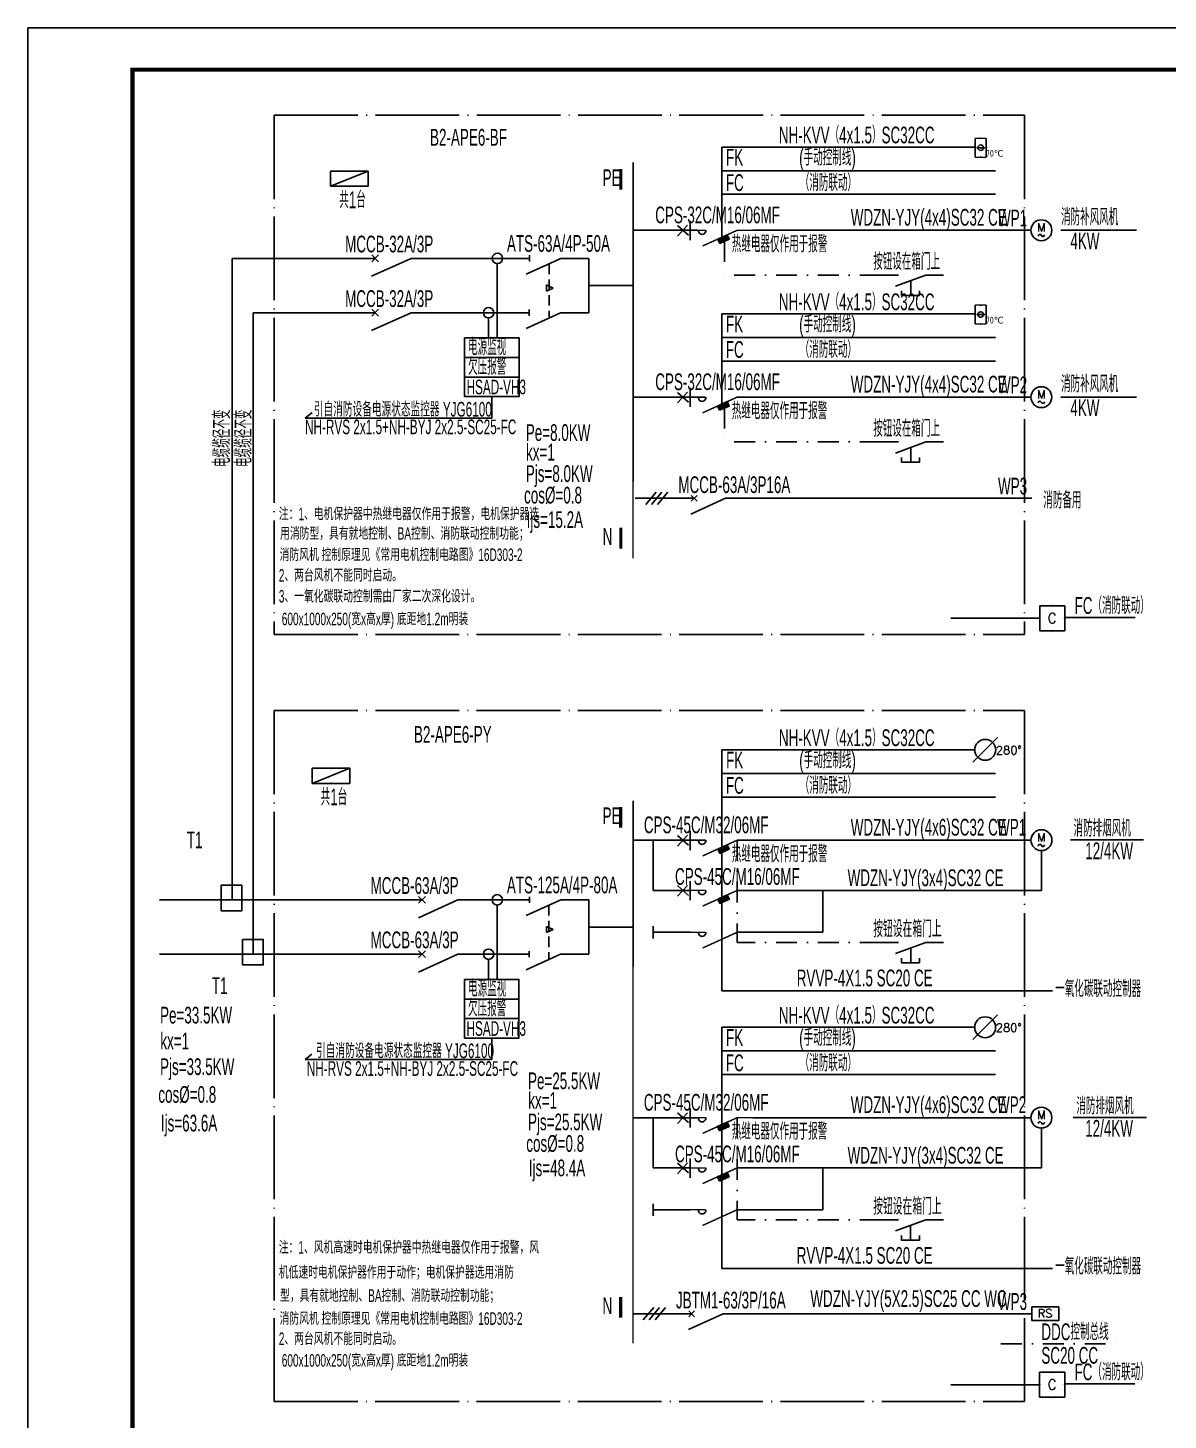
# Model space of a CAD drawing. Extents: x 776418 to 2076422, y -1170708 to 498544.
# Drawn here: x 908431 to 935673, y -396304 to -363032 of the extents above; entities that cross this region are included whole.
import ezdxf
from ezdxf.enums import TextEntityAlignment as Align

# ---------------------------------------------------------------- set-up
doc = ezdxf.new("R2010")
doc.units = 0
doc.header["$LTSCALE"] = 1000
doc.header["$MEASUREMENT"] = 0
for name, pattern in [('CONTINOUS', [0]), ('DASHDOT', [1, 0.5, -0.25, 0, -0.25]), ('DOTE', [2.42, 2, -0.2, 0.02, -0.2]), ('HIDDEN', [0.375, 0.25, -0.125])]:
    doc.linetypes.add(name, pattern=pattern)
doc.layers.get('0').update_dxf_attribs({"linetype": 'CONTINUOUS'})
for name, color, linetype in [('D-TEXT', 7, 'CONTINUOUS'), ('DIM-动力', 3, 'CONTINUOUS'), ('DQ', 255, 'CONTINOUS'), ('EL-SYSTEM', 1, 'CONTINUOUS'), ('ELEMENT', 3, 'CONTINUOUS'), ('EQUIP-动力', 3, 'CONTINUOUS'), ('EQUIP-消防', 80, 'CONTINUOUS'), ('EQUIP-箱柜', 3, 'CONTINUOUS'), ('TEL_TITLE', 7, 'CONTINUOUS'), ('WIRE', 4, 'CONTINUOUS'), ('WIRE-动力', 2, 'CONTINUOUS'), ('WIRE-照明', 1, 'CONTINUOUS'), ('WIRE-系统', 4, 'CONTINUOUS'), ('WIRE-通讯', 4, 'CONTINUOUS')]:
    doc.layers.add(name, color=color, linetype=linetype)
doc.styles.add('_HZTXT', font='txt.shx', dxfattribs={"width": 0.8, "bigfont": 'HZTXT.shx'})
doc.styles.add('_JD', font='ros.shx', dxfattribs={"width": 0.8, "bigfont": 'JD.shx'})
doc.styles.add('_TCH_LABEL', font='COMPLEX', dxfattribs={"bigfont": 'GBCBIG'})
doc.styles.add('_TEL_DIM', font='SIMPLEX', dxfattribs={"width": 0.7, "height": 3.5, "bigfont": 'HZTXT'})
doc.styles.add('DIM_FONT', font='SIMPLEX', dxfattribs={"width": 0.7, "bigfont": 'GBCBIG'})
doc.styles.get("Standard").update_dxf_attribs({"font": 'gbenor.shx', "bigfont": 'gbcbig.shx'})

# ---------------------------------------------------------------- blocks, each defined once
blk = doc.blocks.new('M_M8')
for p, q in [((-0.25, -0.2), (0, -0.75)), ((0.05, -0.25), (-0.05, -0.25))]:
    blk.add_line(p, q)
for points in [[(0, 0), (0, -0.25)], [(0, -0.75), (0, -1)]]:
    blk.add_lwpolyline(points)
at = {"style": 'DIM_FONT', "width": 0.8, "flags": 9}
blk.add_attdef('S', (0.25, -0.5), '', height=0.2, dxfattribs=at)
blk = doc.blocks.new('M_M7')
for p, q in [((-0.25, -0.2), (0, -0.75)), ((-0.047, -0.297), (0.047, -0.203)), ((-0.047, -0.203), (0.047, -0.297))]:
    blk.add_line(p, q)
for points in [[(0, 0), (0, -0.25)], [(0, -0.75), (0, -1)]]:
    blk.add_lwpolyline(points)
at = {"width": 0.8, "flags": 9}
blk.add_attdef('S', (0.25, -0.5), '', height=0.2, dxfattribs=at)
blk = doc.blocks.new('$equip_U$00000105(JDQINJING)')
for p, q in [((0.5, 1), (-0.5, 1)), ((-0.5, 1), (-0.5, 0)), ((0.5, 0), (0.5, 1)), ((-0.5, 0), (0.5, 0))]:
    blk.add_line(p, q)
for p in [(0, 1), (-0.5, 0.5), (0, 0), (0.5, 0.5)]:
    blk.add_point(p)
at = {"color": 7, "style": '_TEL_DIM'}
blk.add_attdef('$TEXT$', text='', height=0.4, dxfattribs=at).set_placement((-0.002, 0.507), align=Align.MIDDLE_CENTER)
at = {"color": 7, "style": '_TEL_DIM', "flags": 1}
blk.add_attdef('A', text='', height=0.00002, dxfattribs=at).set_placement((0, 0), align=Align.MIDDLE_CENTER)
blk = doc.blocks.new('$equip$00001416')
for p, q in [((0.75, 0.6), (-0.75, 0.6)), ((-0.75, 0), (0.75, 0.6)), ((-0.75, 0.6), (-0.75, 0)), ((0.75, 0), (0.75, 0.6)), ((-0.75, 0), (0.75, 0))]:
    blk.add_line(p, q)
for p in [(0, 0.6), (-0.75, 0.3), (0, 0), (0.75, 0.3)]:
    blk.add_point(p)
at = {"style": '_TCH_LABEL', "flags": 9}
blk.add_attdef('A', (0, 0), '', height=0.00002, dxfattribs=at)
blk = doc.blocks.new('$element$00000577')
at = {"const_width": 0.0233}
for points in [[(0, 0), (0, -0.25)], [(-0.25, -0.2), (0, -0.75), (0, -1)]]:
    blk.add_lwpolyline(points, dxfattribs=at)
blk.add_arc((-0.008, -0.192), 0.0589, 81.8699, 278.1301)
at = {"flags": 9}
blk.add_attdef('S', (0, 0), '', height=0.00000667, dxfattribs=at)
blk = doc.blocks.new('$element$00000544')
for points in [[(0, 0), (0, -0.283)], [(-0.25, -0.333), (-0.324, -0.333), (-0.324, -0.617), (-0.25, -0.617)], [(0, -1), (0, -0.721), (-0.176, -0.235)], [(-0.324, -0.478), (-0.087, -0.478)]]:
    blk.add_lwpolyline(points)
at = {"flags": 9}
blk.add_attdef('S', (0, 0), '', height=0.00000667, dxfattribs=at)
blk = doc.blocks.new('$equip$00001811')
blk.add_circle((0, 0), 0.5)
for centre, radius, start, end in [((-0.073, -0.273), 0.0768, 17.22719, 184.21643), ((0.073, -0.227), 0.0769, 197.25914, 5.11794)]:
    blk.add_arc(centre, radius, start, end)
at = {"color": 7, "style": '_TEL_DIM'}
blk.add_attdef('$TEXT$', text='', height=0.4, dxfattribs=at).set_placement((0.001, 0.137), align=Align.MIDDLE_CENTER)
at = {"color": 7, "style": '_TEL_DIM', "flags": 1}
blk.add_attdef('A', text='', height=0.00002, dxfattribs=at).set_placement((0, 0), align=Align.MIDDLE_CENTER)
blk = doc.blocks.new('$equip$00001817')
blk.add_line((-0.589, -0.589), (0.589, 0.589))
blk.add_circle((0, 0), 0.5)
at = {"color": 7, "style": '_TEL_DIM', "flags": 1}
blk.add_attdef('A', text='', height=0.00002, dxfattribs=at).set_placement((0, 0), align=Align.MIDDLE_CENTER)
at = {"color": 7, "style": '_TEL_DIM'}
blk.add_attdef('$TEXT$', text='', height=0.4, dxfattribs=at).set_placement((1.361, -0.018), align=Align.MIDDLE_CENTER)
blk = doc.blocks.new('$equip$00002460')
for p, q in [((0.65, 0.65), (-0.65, 0.65)), ((-0.65, 0.65), (-0.65, 0)), ((-0.65, 0), (0.65, 0)), ((0.65, 0), (0.65, 0.65))]:
    blk.add_line(p, q)
at = {"const_width": 0.04}
blk.add_lwpolyline([(-0.65, 0.65), (-0.65, 0), (0.65, 0), (0.65, 0.65), (-0.65, 0.65), (-0.65, 0)], dxfattribs=at)
for p in [(-0.65, 0.325), (0, 0.65), (0.65, 0.325), (0, 0)]:
    blk.add_point(p)
at = {"color": 7, "style": '_TEL_DIM'}
blk.add_attdef('$TEXT$', text='', height=0.4, dxfattribs=at).set_placement((-0.014, 0.343), align=Align.MIDDLE_CENTER)
at = {"color": 7, "style": '_TEL_DIM', "flags": 1}
blk.add_attdef('A', text='', height=0.00002, dxfattribs=at).set_placement((0, 0), align=Align.MIDDLE_CENTER)
blk = doc.blocks.new('$equip$00002402')
at = {"lineweight": 20}
for p, q in [((0.322, 0.558), (-0.328, 0.558)), ((-0.328, -0.558), (0.322, -0.558))]:
    blk.add_line(p, q, dxfattribs=at)
for p, q in [((-0.328, -0.558), (-0.328, 0.558)), ((-0.242, 0), (0, 0)), ((0, 0), (0.242, 0)), ((0.322, 0.558), (0.322, -0.558))]:
    blk.add_line(p, q)
at = {"const_width": 0.04}
for points in [[(-0.328, -0.558), (-0.328, 0.558)], [(-0.328, 0.558), (0.322, 0.558), (0.322, -0.558), (-0.328, -0.558), (-0.328, 0.558), (0.322, 0.558)]]:
    blk.add_lwpolyline(points, dxfattribs=at)
blk.add_circle((-0.003, 0), 0.164)
for p in [(-0.328, 0), (-0.003, 0.558), (0.322, 0), (-0.003, -0.558)]:
    blk.add_point(p)
at = {"color": 7, "style": '_TEL_DIM', "flags": 1}
blk.add_attdef('A', text='', height=0.00002, dxfattribs=at).set_placement((0, 0), align=Align.MIDDLE_CENTER)
at = {"color": 7}
blk.add_attdef('$TEXT$', text='', height=0.4, dxfattribs=at).set_placement((0.832, -0.336), align=Align.MIDDLE_CENTER)
blk = doc.blocks.new('A$C00115E70')
at = {"layer": 'WIRE-通讯', "ltscale": 0.001}
blk.add_lwpolyline([(-84100, 59400), (0, 59400), (0, 0), (-84100, 0)], close=True, dxfattribs=at)

msp = doc.modelspace()

# ---------------------------------------------------------------- hatches: boundary and pattern name
h = msp.add_hatch()
h.set_pattern_fill('ANSI31', color=256, scale=10, style=0)
h.set_pattern_definition([(45, (724168.2198, -398660.9214), (-0.707106781, 0.707106781), [])])
h.paths.add_polyline_path([(925186, -368081), (925139, -367978), (924912, -368081), (924959, -368184)])
h = msp.add_hatch()
h.set_pattern_fill('ANSI31', color=256, scale=10, style=0)
h.set_pattern_definition([(45, (724167.6259, -402648.3517), (-0.707106781, 0.707106781), [])])
h.paths.add_polyline_path([(925185, -372069), (925138, -371965), (924911, -372069), (924958, -372172)])
h = msp.add_hatch()
h.set_pattern_fill('ANSI31', color=256, scale=10, style=0)
h.set_pattern_definition([(45, (724168.3473, -413237.031), (-0.707106781, 0.707106781), [])])
h.paths.add_polyline_path([(925186, -382657), (925139, -382554), (924912, -382657), (924959, -382760)])
h = msp.add_hatch()
h.set_pattern_fill('ANSI31', color=256, scale=10, style=0)
h.set_pattern_definition([(45, (724168.3473, -414437.031), (-0.707106781, 0.707106781), [])])
h.paths.add_polyline_path([(925186, -383857), (925139, -383754), (924912, -383857), (924959, -383960)])
h = msp.add_hatch()
h.set_pattern_fill('ANSI31', color=256, scale=10, style=0)
h.set_pattern_definition([(45, (724167.4184, -419867.6136), (-0.707106781, 0.707106781), [])])
h.paths.add_polyline_path([(925185, -389288), (925138, -389185), (924911, -389288), (924958, -389391)])
h = msp.add_hatch()
h.set_pattern_fill('ANSI31', color=256, scale=10, style=0)
h.set_pattern_definition([(45, (724167.4184, -421067.6136), (-0.707106781, 0.707106781), [])])
h.paths.add_polyline_path([(925185, -390488), (925138, -390385), (924911, -390488), (924958, -390591)])

# ---------------------------------------------------------------- linework, layer by layer
at = {"linetype": 'DOTE'}
for p, q in [((914315, -365122, 0), (914313, -377526, 0)), ((914315, -365122, 0), (932244, -365122, 0)), ((932244, -365122, 0), (932244, -377526, 0)), ((914313, -377526, 0), (932244, -377526, 0)), ((914313, -379347, 0), (914312, -395860, 0)), ((914313, -379347, 0), (932243, -379347, 0)), ((932243, -379347, 0), (932243, -395860, 0)), ((914312, -395860, 0), (932243, -395860, 0))]:
    msp.add_line(p, q, dxfattribs=at)
for p, q in [((924194, -367751, 0), (923952, -368009, 0)), ((923953, -367755, 0), (924218, -367988, 0)), ((924193, -371739, 0), (923952, -371996, 0)), ((923952, -371742, 0), (924217, -371975, 0)), ((932604, -377142, 0), (930482, -377142, 0)), ((924194, -382327, 0), (923952, -382585, 0)), ((923953, -382331, 0), (924218, -382564, 0)), ((924194, -383527, 0), (923952, -383785, 0)), ((923953, -383531, 0), (924218, -383764, 0)), ((924193, -388958, 0), (923951, -389215, 0)), ((923952, -388961, 0), (924217, -389195, 0)), ((924193, -390158, 0), (923951, -390415, 0)), ((923952, -390161, 0), (924217, -390395, 0)), ((932604, -395458, 0), (930481, -395458, 0))]:
    msp.add_line(p, q)
at = {"linetype": 'DASHDOT'}
for p, q in [((925072, -368122, 0), (925072, -368940, 0)), ((928805, -368940, 0), (925072, -368940, 0)), ((925072, -372110, 0), (925072, -372928, 0)), ((928805, -372928, 0), (925072, -372928, 0)), ((925378, -382435, 0), (925378, -384888, 0)), ((928805, -384888, 0), (925378, -384888, 0)), ((928805, -384888, 0), (925378, -384888, 0)), ((925377, -389065, 0), (925377, -391519, 0)), ((928804, -391519, 0), (925377, -391519, 0)), ((928804, -391519, 0), (925377, -391519, 0))]:
    msp.add_line(p, q, dxfattribs=at)
at = {"linetype": 'Continuous', "const_width": 72.9, "elevation": 0}
for points in [[(922595, -366404), (922595, -366901)], [(922595, -374978), (922595, -375475)], [(922594, -381652), (922594, -382149)], [(922594, -393361), (922594, -393858)]]:
    msp.add_lwpolyline(points, dxfattribs=at)
at = {"elevation": 0}
for points in [[(924959, -368184), (925186, -368081), (925139, -367978), (924912, -368081)], [(924958, -372172), (925185, -372069), (925138, -371965), (924911, -372069)], [(924959, -382760), (925186, -382657), (925139, -382554), (924912, -382657)], [(924959, -383960), (925186, -383857), (925139, -383754), (924912, -383857)], [(924958, -389391), (925185, -389288), (925138, -389185), (924911, -389288)], [(924958, -390591), (925185, -390488), (925138, -390385), (924911, -390488)]]:
    msp.add_lwpolyline(points, close=True, dxfattribs=at)
at = {"layer": 'D-TEXT'}
for p, q in [((925014, -365880, 0), (925014, -366445, 0)), ((925014, -365880, 0), (931053, -365880, 0)), ((925014, -366445, 0), (931547, -366445, 0)), ((925014, -366445, 0), (925014, -368113, 0)), ((925014, -367009, 0), (931547, -367009, 0)), ((933112, -367869, 0), (934921, -367869, 0)), ((925014, -369868, 0), (925014, -370432, 0)), ((925014, -369868, 0), (931053, -369868, 0)), ((925014, -370432, 0), (931546, -370432, 0)), ((925014, -370432, 0), (925014, -372101, 0)), ((925014, -370997, 0), (931546, -370997, 0)), ((933111, -371857, 0), (934920, -371857, 0)), ((933204, -377121, 0), (934882, -377121, 0)), ((925014, -380285, 0), (931053, -380285, 0)), ((925014, -380285, 0), (925014, -386048, 0)), ((925014, -380850, 0), (931547, -380850, 0)), ((925014, -381414, 0), (931547, -381414, 0)), ((933340, -382437, 0), (935087, -382437, 0)), ((925014, -386048, 0), (932914, -386048, 0)), ((925013, -386916, 0), (931052, -386916, 0)), ((925013, -386916, 0), (925013, -392678, 0)), ((925013, -387480, 0), (931546, -387480, 0)), ((925013, -388045, 0), (931546, -388045, 0)), ((933406, -389074, 0), (935154, -389074, 0)), ((925013, -392678, 0), (932913, -392678, 0)), ((933204, -395437, 0), (934881, -395437, 0))]:
    msp.add_line(p, q, dxfattribs=at)
at = {"layer": 'D-TEXT', "elevation": 0}
for points in [[(911922, -382748, 0, 0, 0), (912859, -382748, 0, 0, 0), (913164, -383371, 80, 0, 0), (913296, -383640, 0, 0, 0)], [(912520, -386230, 0, 0, 0), (913457, -386230, 0, 0, 0), (913762, -385607, 80, 0, 0), (913894, -385337, 0, 0, 0)]]:
    msp.add_lwpolyline(points, format="xyseb", dxfattribs=at)
at = {"layer": 'DIM-动力', "ltscale": 0.001}
msp.add_lwpolyline([(908431, -422432), (992531, -422432), (992531, -363032), (908431, -363032)], close=True, dxfattribs=at)
at = {"layer": 'DQ'}
for p, q in [((919642, -368664, 0), (919642, -370442, 0)), ((919439, -370442, 0), (919439, -369963, 0)), ((919516, -371845, 0), (919516, -372359, 0)), ((915056, -372359, 0), (915220, -372224, 0)), ((919516, -372359, 0), (915056, -372359, 0)), ((919641, -383994, 0), (919641, -385772, 0)), ((919438, -385772, 0), (919438, -385293, 0)), ((919515, -387175, 0), (919515, -387689, 0)), ((915055, -387689, 0), (915219, -387555, 0)), ((919515, -387689, 0), (915055, -387689, 0))]:
    msp.add_line(p, q, dxfattribs=at)
at = {"layer": 'DQ', "elevation": 0}
for points in [[(918866, -370442), (920166, -370442), (920166, -370909), (918866, -370909)], [(918866, -370909), (920166, -370909), (920166, -371377), (918866, -371377)], [(918866, -371377), (920166, -371377), (920166, -371845), (918866, -371845)], [(918865, -385772), (920165, -385772), (920165, -386240), (918865, -386240)], [(918865, -386240), (920165, -386240), (920165, -386707), (918865, -386707)], [(918865, -386707), (920165, -386707), (920165, -387175), (918865, -387175)]]:
    msp.add_lwpolyline(points, close=True, dxfattribs=at)
at = {"layer": 'DQ'}
for centre in [(919648, -368540, 0), (919439, -369839, 0), (919647, -383870, 0), (919438, -385169, 0)]:
    msp.add_circle(centre, 124, dxfattribs=at)
at = {"layer": 'EL-SYSTEM', "elevation": 0}
for points in [[(913048, -383521), (913544, -383521), (913544, -384129), (913048, -384129)], [(913560, -384816), (914056, -384816), (914056, -385425), (913560, -385425)]]:
    msp.add_lwpolyline(points, close=True, dxfattribs=at)
at = {"layer": 'TEL_TITLE'}
msp.add_lwpolyline([(908431, -422432), (992531, -422432), (992531, -363032), (908431, -363032)], close=True, dxfattribs=at)
at = {"layer": 'TEL_TITLE', "const_width": 100}
msp.add_lwpolyline([(910931, -421432), (991531, -421432), (991531, -364032), (910931, -364032)], close=True, dxfattribs=at)
at = {"layer": 'WIRE', "color": 7, "linetype": 'DASHDOT', "elevation": 0}
msp.add_lwpolyline([(931679, -394479), (934608, -394479)], dxfattribs=at)
at = {"layer": 'WIRE-动力'}
for p, q in [((923441, -374128, 0), (923193, -374422, 0)), ((923581, -374128, 0), (923333, -374422, 0)), ((923721, -374128, 0), (923473, -374422, 0)), ((923383, -393614, 0), (923135, -393908, 0)), ((923523, -393614, 0), (923275, -393908, 0)), ((923663, -393614, 0), (923415, -393908, 0))]:
    msp.add_line(p, q, dxfattribs=at)
at = {"layer": 'WIRE-照明', "linetype": 'Continuous'}
for p, q in [((924253, -367644, 0), (924253, -368103, 0)), ((922891, -367869, 0), (924422, -367869, 0)), ((921836, -369190, 0), (922891, -369190, 0)), ((924252, -371632, 0), (924252, -372091, 0)), ((922890, -371857, 0), (924421, -371857, 0)), ((924253, -382220, 0), (924253, -382680, 0)), ((922891, -382445, 0), (924422, -382445, 0)), ((924253, -383420, 0), (924253, -383880, 0)), ((921835, -384520, 0), (922890, -384521, 0)), ((924252, -388851, 0), (924252, -389310, 0)), ((922890, -389076, 0), (924421, -389076, 0)), ((924252, -390051, 0), (924252, -390510, 0))]:
    msp.add_line(p, q, dxfattribs=at)
at = {"layer": 'WIRE-照明'}
for p, q in [((925753, -367869, 0), (932395, -367869, 0)), ((913314, -368540, 0), (913314, -383875, 0)), ((913314, -368540, 0), (916302, -368540, 0)), ((920331, -368540, 0), (917845, -368540, 0)), ((921540, -368540, 0), (921836, -368540, 0)), ((921836, -368540, 0), (921836, -369839, 0)), ((920821, -369176, 0), (920821, -369323, 0)), ((920821, -369176, 0), (920980, -369249, 0)), ((920821, -369323, 0), (920980, -369249, 0)), ((913814, -369839, 0), (913814, -385173, 0)), ((916302, -369839, 0), (913814, -369839, 0)), ((920336, -369839, 0), (917849, -369839, 0)), ((921534, -369839, 0), (921836, -369839, 0)), ((925752, -371857, 0), (932394, -371857, 0)), ((922944, -374275, 0), (924348, -374275, 0)), ((925285, -374275, 0), (932416, -374275, 0)), ((923373, -382445, 0), (923373, -383645, 0)), ((925753, -382445, 0), (932396, -382445, 0)), ((932646, -382670, 0), (932646, -383645, 0)), ((917634, -383870, 0), (911574, -383870, 0)), ((920330, -383870, 0), (918963, -383870, 0)), ((921539, -383870, 0), (921835, -383870, 0)), ((921835, -383870, 0), (921835, -385169, 0)), ((924253, -383645, 0), (923373, -383645, 0)), ((925378, -383645, 0), (932646, -383645, 0)), ((927423, -384645, 0), (927423, -383645, 0)), ((920820, -384506, 0), (920820, -384653, 0)), ((920820, -384506, 0), (920979, -384580, 0)), ((920820, -384653, 0), (920979, -384580, 0)), ((923372, -384501, 0), (923372, -384790, 0)), ((924253, -384645, 0), (923372, -384645, 0)), ((925378, -384645, 0), (927423, -384645, 0)), ((917634, -385169, 0), (911574, -385169, 0)), ((920335, -385169, 0), (918967, -385169, 0)), ((921533, -385169, 0), (921835, -385169, 0)), ((923372, -389076, 0), (923372, -390276, 0)), ((925752, -389076, 0), (932395, -389076, 0)), ((932645, -389300, 0), (932645, -390276, 0)), ((924252, -390276, 0), (923372, -390276, 0)), ((925377, -390276, 0), (932645, -390276, 0)), ((927422, -391276, 0), (927422, -390276, 0)), ((923371, -391131, 0), (923371, -391421, 0)), ((924252, -391276, 0), (923371, -391276, 0)), ((925377, -391276, 0), (927422, -391276, 0)), ((922886, -393761, 0), (924290, -393761, 0)), ((925227, -393761, 0), (932415, -393761, 0))]:
    msp.add_line(p, q, dxfattribs=at)
at = {"layer": 'WIRE-照明', "linetype": 'HIDDEN'}
for p, q in [((920882, -368668, 0), (920882, -369967, 0)), ((920881, -383998, 0), (920881, -385297, 0))]:
    msp.add_line(p, q, dxfattribs=at)
at = {"layer": 'WIRE-照明', "const_width": 36, "elevation": 0}
for points in [[(922892, -366249), (922890, -375708)], [(922891, -381497), (922889, -394465)]]:
    msp.add_lwpolyline(points, dxfattribs=at)

# ---------------------------------------------------------------- block references
at = {"layer": 'DQ', "xscale": 1500, "yscale": 1500, "zscale": 1500, "rotation": 90}
for name, p in [('M_M8', (920040, -368540, 0)), ('M_M8', (920034, -369839, 0)), ('M_M7', (923973, -374275, 0)), ('M_M8', (920039, -383870, 0)), ('M_M8', (920033, -385169, 0)), ('M_M7', (923915, -393761, 0))]:
    msp.add_blockref(name, p, dxfattribs=at)
at = {"layer": 'ELEMENT', "rotation": 90}
for name, p, xscale, yscale, zscale in [('$element$00000577', (924253, -367869, 0), 1500, 1500, 1500), ('M_M7', (916302, -368540, 0), 1714.285714285681, 1714.285714285681, 1714.285714285681), ('M_M7', (916302, -369839, 0), 1714.285714285681, 1714.285714285681, 1714.285714285681), ('$element$00000577', (924252, -371857, 0), 1500, 1500, 1500), ('$element$00000577', (924253, -382445, 0), 1500, 1500, 1500), ('$element$00000577', (924253, -383645, 0), 1500, 1500, 1500), ('M_M7', (917419, -383870, 0), 1714.285714285681, 1714.285714285681, 1714.285714285681), ('$element$00000577', (924253, -384645, 0), 1500, 1500, 1500), ('M_M7', (917419, -385169, 0), 1714.285714285681, 1714.285714285681, 1714.285714285681), ('$element$00000577', (924252, -389076, 0), 1500, 1500, 1500), ('$element$00000577', (924252, -390276, 0), 1500, 1500, 1500), ('$element$00000577', (924252, -391276, 0), 1500, 1500, 1500)]:
    msp.add_blockref(name, p, dxfattribs=dict(at, xscale=xscale, yscale=yscale, zscale=zscale))
at = {"layer": 'EQUIP-动力', "xscale": 500, "yscale": 500, "zscale": 500}
for p in [(932645, -367869, 0), (932644, -371857, 0), (932646, -382445, 0), (932645, -389076, 0)]:
    msp.add_blockref('$equip$00001811', p, dxfattribs=at).add_auto_attribs({'$TEXT$': 'M'})
at = {"layer": 'EQUIP-动力'}
ref = msp.add_blockref('$equip$00001817', (931303, -380285, 0), dxfattribs=dict(at, xscale=500, yscale=500, zscale=500))
ref.add_attrib('$TEXT$', '280%%D', dxfattribs={"layer": '0', "color": 7, "height": 200, "style": '_TEL_DIM'}).set_placement((931867, -380294, 0), align=Align.MIDDLE_CENTER)
ref = msp.add_blockref('$equip$00001817', (931302, -386916, 0), dxfattribs=dict(at, xscale=500, yscale=500, zscale=500))
ref.add_attrib('$TEXT$', '280%%D', dxfattribs={"layer": '0', "color": 7, "height": 200, "style": '_TEL_DIM'}).set_placement((931866, -386925, 0), align=Align.MIDDLE_CENTER)
at = {"layer": 'EQUIP-消防'}
for name, p, xscale, yscale, zscale, values in [('$equip$00002402', (931197, -365896, 0), 400, 400, 400, {'$TEXT$': '70℃'}), ('$equip$00002402', (931196, -369883, 0), 400, 400, 400, {'$TEXT$': '70℃'}), ('$equip$00002460', (932740, -393924, 0), 500, 500, 500, {'$TEXT$': 'RS'})]:
    msp.add_blockref(name, p, dxfattribs=dict(at, xscale=xscale, yscale=yscale, zscale=zscale)).add_auto_attribs(values)
at = {"layer": 'EQUIP-箱柜', "xscale": 600, "yscale": 600, "zscale": 600}
for p in [(916114, -366817, 0), (915670, -381087, 0)]:
    msp.add_blockref('$equip$00001416', p, dxfattribs=at)
for p in [(932904, -377442, 0), (932903, -395758, 0)]:
    msp.add_blockref('$equip_U$00000105(JDQINJING)', p, dxfattribs=at).add_auto_attribs({'$TEXT$': 'C'})
at = {"layer": 'WIRE-系统', "xscale": 1500, "yscale": 1500, "zscale": 1500, "rotation": 90}
for p in [(928805, -368940, 0), (928805, -372928, 0), (928805, -384888, 0), (928805, -384888, 0), (928804, -391519, 0), (928804, -391519, 0)]:
    msp.add_blockref('$element$00000544', p, dxfattribs=at)
at = {"layer": 'WIRE-通讯', "ltscale": 0.001}
msp.add_blockref('A$C00115E70', (992531, -422432), dxfattribs=at)

# ---------------------------------------------------------------- texts
at = {"layer": 'D-TEXT'}
for s, height, style, width, p in [('B2-APE6-BF', 400, '_JD', 0.6, (918040, -365847, 0)), ('NH-KVV（4x1.5）SC32CC', 400, '_JD', 0.6, (926373, -365792, 0)), ('FK               (手动控制线)', 400, '_JD', 0.6, (925111, -366324, 0)), ('PE', 400, '_JD', 0.6, (922163, -366814, 0)), ('FC               （消防联动）', 400, '_JD', 0.6, (925107, -366930, 0)), ('共1台', 400, '_JD', 0.6, (915871, -367341, 0)), ('CPS-32C/M16/06MF', 400, '_JD', 0.6, (923420, -367702, 0)), ('消防补风风机', 400, '_JD', 0.6, (933114, -367752, 0)), ('WDZN-YJY(4x4)SC32 CE', 400, '_JD', 0.6, (928091, -367759, 0)), ('WP1', 400, '_JD', 0.6, (931609, -367776, 0)), ('MCCB-32A/3P', 400, '_JD', 0.6, (916012, -368398, 0)), ('ATS-63A/4P-50A', 400, '_JD', 0.6, (919877, -368384, -2980)), ('热继电器仅作用于报警', 400, '_JD', 0.6, (925250, -368396, 0)), ('4KW', 400, '_JD', 0.6, (933338, -368323, -124)), ('按钮设在箱门上', 400, '_JD', 0.6, (928627, -368816, 0)), ('MCCB-32A/3P', 400, '_JD', 0.6, (916012, -369702, 0)), ('NH-KVV（4x1.5）SC32CC', 400, '_JD', 0.6, (926373, -369779, 0)), ('FK               (手动控制线)', 400, '_JD', 0.6, (925111, -370312, 0)), ('电源监视', 400, '_JD', 0.6, (918949, -370854, 37)), ('FC               （消防联动）', 400, '_JD', 0.6, (925106, -370918, 0)), ('欠压报警', 400, '_JD', 0.6, (918949, -371322, 37)), ('CPS-32C/M16/06MF', 400, '_JD', 0.6, (923420, -371689, 0)), ('消防补风风机', 400, '_JD', 0.6, (933114, -371740, 0)), ('HSAD-VH3', 350, '_JD', 0.6, (918912, -371789, 37)), ('WDZN-YJY(4x4)SC32 CE', 400, '_JD', 0.6, (928090, -371746, 0)), ('WP2', 400, '_JD', 0.6, (931609, -371763, 0)), ('引自消防设备电源状态监控器 YJG6100 ', 350, '_JD', 0.6, (915264, -372322, 0)), ('热继电器仅作用于报警', 400, '_JD', 0.6, (925249, -372384, 0)), ('4KW', 400, '_JD', 0.6, (933337, -372311, -124)), ('NH-RVS 2x1.5+NH-BYJ 2x2.5-SC25-FC ', 350, '_JD', 0.6, (915053, -372743, 0)), ('Pe=8.0KW', 400, '_JD', 0.6, (920328, -372903, 0)), ('按钮设在箱门上', 400, '_JD', 0.6, (928627, -372804, 0)), ('kx=1', 400, '_JD', 0.6, (920334, -373372, 0)), ('Pjs=8.0KW', 400, '_JD', 0.6, (920328, -373885, 0)), ('cos%%C=0.8', 400, '_JD', 0.6, (920287, -374399, 0)), ('MCCB-63A/3P16A', 400, '_JD', 0.6, (923972, -374149, 0)), ('WP3', 400, '_JD', 0.6, (931609, -374182, 0)), ('消防备用', 400, '_JD', 0.6, (932689, -374517, -124)), ('注：1、电机保护器中热继电器仅作用于报警，电机保护器选', 300, '_JD', 0.6, (914427, -374797)), ('Ijs=15.2A', 400, '_JD', 0.6, (920348, -374983, 0)), ('用消防型，具有就地控制、BA控制、消防联动控制功能；', 300, '_JD', 0.6, (914457, -375265)), ('N', 400, '_JD', 0.6, (922163, -375387, 0)), ('消防风机 控制原理见《常用电机控制电路图》16D303-2', 300, '_JD', 0.6, (914446, -375773, 0)), ('2、两台风机不能同时启动。', 300, '_JD', 0.6, (914427, -376264)), ('3、一氧化碳联动控制需由厂家二次深化设计。', 300, '_JD', 0.6, (914427, -376765)), ('FC（消防联动）', 400, '_JD', 0.6, (933438, -377036, 1146)), ('600x1000x250(宽x高x厚) 底距地1.2m明装', 300, '_JD', 0.6, (914498, -377308, 0)), ('B2-APE6-PY', 400, '_JD', 0.6, (917656, -380116, 0)), ('NH-KVV（4x1.5）SC32CC', 400, '_JD', 0.6, (926374, -380196, 0)), ('FK               (手动控制线)', 400, '_JD', 0.6, (925112, -380729, 0)), ('FC               （消防联动）', 400, '_JD', 0.6, (925107, -381335, 0)), ('共1台', 400, '_JD', 0.6, (915427, -381611, 0)), ('PE', 400, '_JD', 0.6, (922162, -382061, 0)), ('CPS-45C/M32/06MF', 400, '_JD', 0.6, (923149, -382278, 0)), ('WDZN-YJY(4x6)SC32 CE', 400, '_JD', 0.6, (928091, -382335, 0)), ('WP1', 400, '_JD', 0.6, (931587, -382335, 0)), ('消防排烟风机', 400, '_JD', 0.6, (933413, -382358, 0)), ('T1', 400, '_JD', 0.6, (912230, -382638, 0)), ('热继电器仅作用于报警', 400, '_JD', 0.6, (925250, -382972, 0)), ('12/4KW', 400, '_JD', 0.6, (933693, -382899, -124)), ('ATS-125A/4P-80A', 400, '_JD', 0.6, (919876, -383714, -2980)), ('CPS-45C/M16/06MF', 400, '_JD', 0.6, (923893, -383512, 0)), ('WDZN-YJY(3x4)SC32 CE', 400, '_JD', 0.6, (928016, -383543, 0)), ('MCCB-63A/3P', 400, '_JD', 0.6, (916619, -383728, 0)), ('MCCB-63A/3P', 400, '_JD', 0.6, (916619, -385027, 0)), ('按钮设在箱门上', 400, '_HZTXT', 0.45, (928627, -384764, 0)), ('RVVP-4X1.5 SC20 CE', 400, '_JD', 0.6, (926801, -385937, 0)), ('T1', 400, '_JD', 0.6, (912828, -386120, 0)), ('电源监视', 400, '_JD', 0.6, (918948, -386184, 37)), ('一氧化碳联动控制器', 400, '_JD', 0.6, (932975, -386194, 0)), ('欠压报警', 400, '_JD', 0.6, (918948, -386652, 37)), ('Pe=33.5KW', 400, '_JD', 0.6, (911590, -386825, 0)), ('NH-KVV（4x1.5）SC32CC', 400, '_JD', 0.6, (926373, -386827, 0)), ('HSAD-VH3', 350, '_JD', 0.6, (918911, -387120, 37)), ('FK               (手动控制线)', 400, '_JD', 0.6, (925111, -387360, 0)), ('kx=1', 400, '_JD', 0.6, (911597, -387443, 0)), ('引自消防设备电源状态监控器 YJG6100 ', 350, '_JD', 0.6, (915317, -387653, 0)), ('FC               （消防联动）', 400, '_JD', 0.6, (925106, -387966, 0)), ('Pjs=33.5KW', 400, '_JD', 0.6, (911590, -388057, 0)), ('NH-RVS 2x1.5+NH-BYJ 2x2.5-SC25-FC ', 350, '_JD', 0.6, (915095, -388076, 0)), ('Pe=25.5KW', 400, '_JD', 0.6, (920380, -388395, 0)), ('cos%%C=0.8', 400, '_JD', 0.6, (911549, -388721, 0)), ('kx=1', 400, '_JD', 0.6, (920386, -388864, 0)), ('CPS-45C/M32/06MF', 400, '_JD', 0.6, (923148, -388908, 0)), ('WDZN-YJY(4x6)SC32 CE', 400, '_JD', 0.6, (928090, -388965, 0)), ('WP2', 400, '_JD', 0.6, (931586, -388965, 0)), ('消防排烟风机', 400, '_JD', 0.6, (933480, -388995, 0)), ('Pjs=25.5KW', 400, '_JD', 0.6, (920380, -389377, 0)), ('Ijs=63.6A', 400, '_JD', 0.6, (911610, -389405, 0)), ('热继电器仅作用于报警', 400, '_JD', 0.6, (925249, -389603, 0)), ('12/4KW', 400, '_JD', 0.6, (933692, -389530, -124)), ('cos%%C=0.8', 400, '_JD', 0.6, (920339, -389892, 0)), ('CPS-45C/M16/06MF', 400, '_JD', 0.6, (923893, -390142, 0)), ('WDZN-YJY(3x4)SC32 CE', 400, '_JD', 0.6, (928015, -390174, 0)), ('Ijs=48.4A', 400, '_JD', 0.6, (920400, -390476, 0)), ('按钮设在箱门上', 400, '_HZTXT', 0.45, (928626, -391395, 0)), ('注：1、风机高速时电机保护器中热继电器仅作用于报警，风', 300, '_JD', 0.6, (914426, -392325)), ('RVVP-4X1.5 SC20 CE', 400, '_JD', 0.6, (926800, -392567, 0)), ('机低速时电机保护器作用于动作；电机保护器选用消防', 300, '_JD', 0.6, (914426, -392923)), ('一氧化碳联动控制器', 400, '_JD', 0.6, (932974, -392825, 0)), ('型，具有就地控制、BA控制、消防联动控制功能；', 300, '_JD', 0.6, (914456, -393479)), ('JBTM1-63/3P/16A', 400, '_JD', 0.6, (923914, -393635, 0)), ('WDZN-YJY(5X2.5)SC25 CC WC ', 400, '_JD', 0.6, (927125, -393599, 0)), ('WP3', 400, '_JD', 0.6, (931607, -393668, 0)), ('N', 400, '_JD', 0.6, (922162, -393770, 0)), ('消防风机 控制原理见《常用电机控制电路图》16D303-2', 300, '_JD', 0.6, (914445, -394027, 0)), ('2、两台风机不能同时启动。', 300, '_JD', 0.6, (914427, -394508)), ('DDC控制总线', 400, '_JD', 0.6, (932645, -394392, 0)), ('SC20 CC', 400, '_JD', 0.6, (932645, -394956, 0)), ('600x1000x250(宽x高x厚) 底距地1.2m明装', 300, '_JD', 0.6, (914497, -395026, 0)), ('FC（消防联动）', 400, '_JD', 0.6, (933437, -395351, 1146))]:
    msp.add_text(s, height=height, dxfattribs=dict(at, style=style, width=width)).set_placement(p)
at = {"layer": 'D-TEXT', "style": '_JD', "width": 0.6}
for p in [(913265, -373523, 0), (913782, -373523, 0)]:
    msp.add_text('电缆缆径不变', height=400, rotation=90, dxfattribs=at).set_placement(p)

doc.saveas('drawing.dxf')
